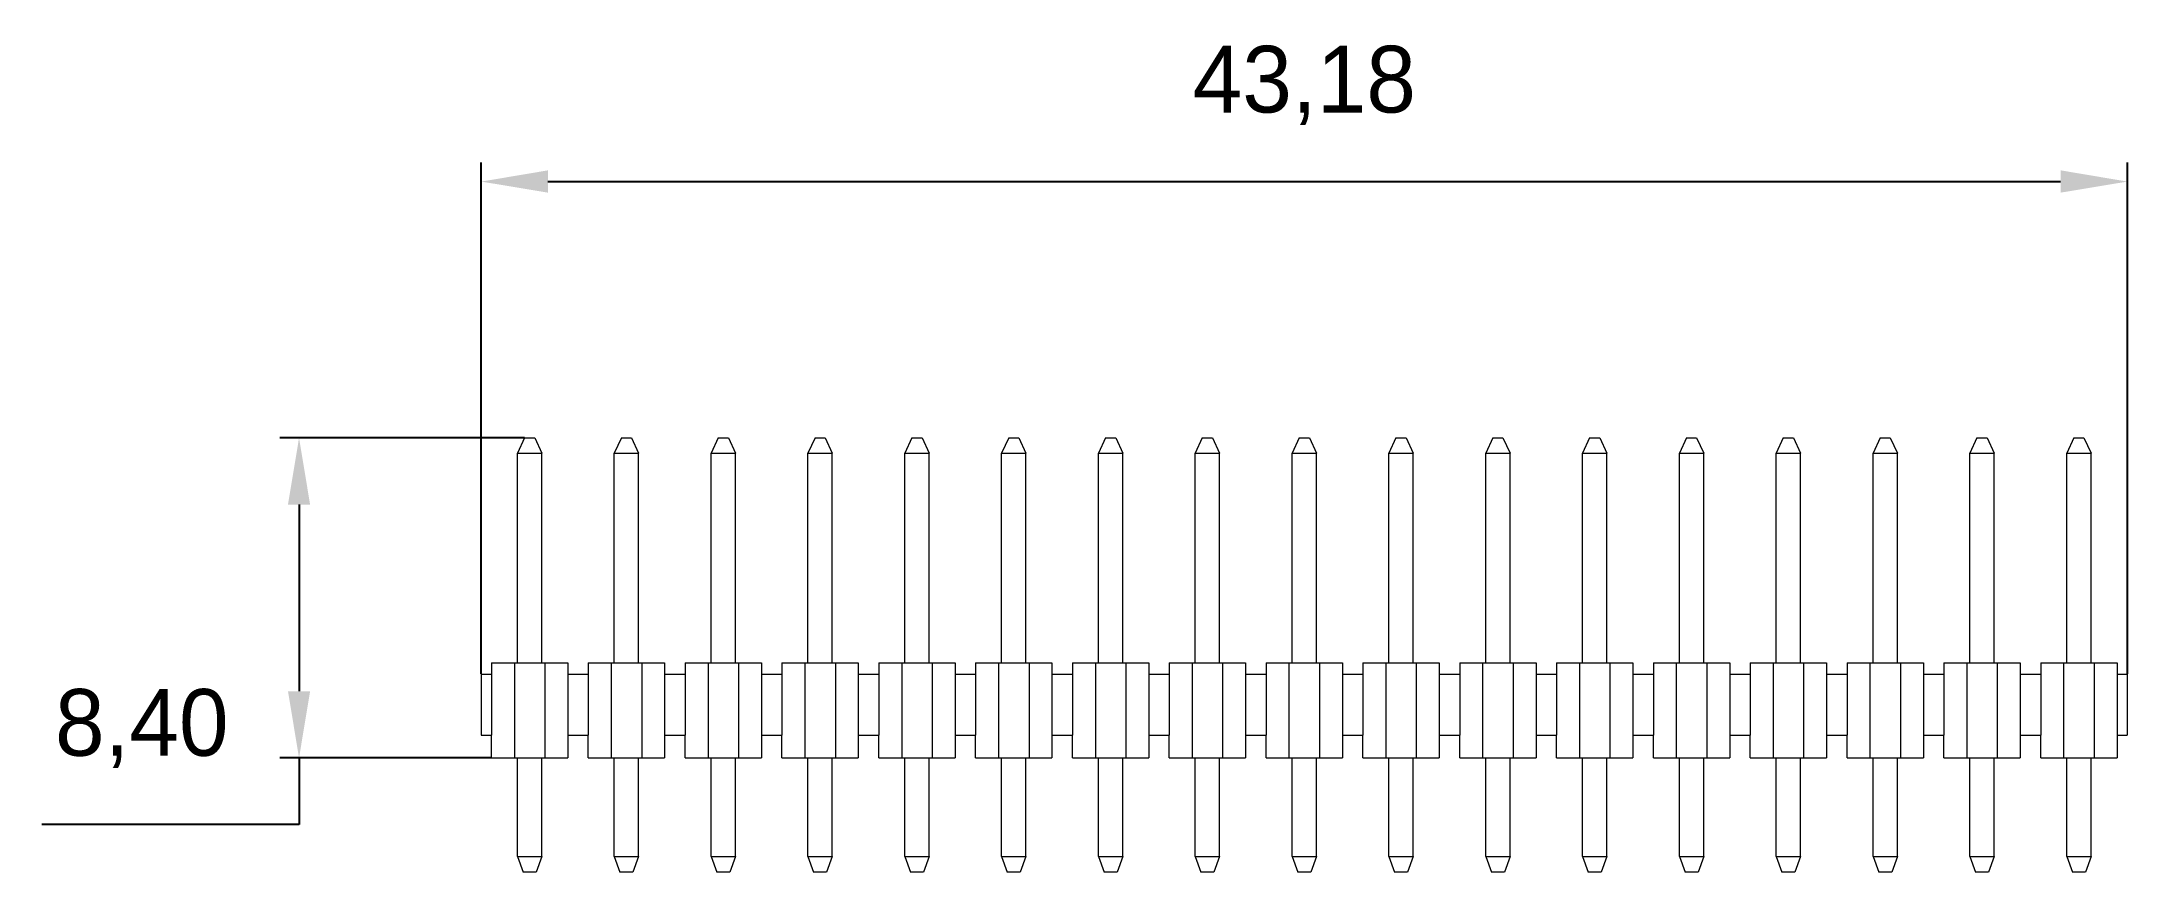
# Model space of a CAD drawing. Header units: millimetres. Extents: x 36 to 145, y 133 to 177.
import ezdxf

# ---------------------------------------------------------------- set-up
doc = ezdxf.new("R2010")
doc.units = ezdxf.units.MM
doc.header["$PDSIZE"] = -1
doc.dimstyles.new('ISO-25', dxfattribs={"dimtxt": 2.5, "dimasz": 2.5, "dimexe": 1.25, "dimexo": 0.625, "dimtad": 1, "dimtxsty": 'Standard', "dimcen": 2.5, "dimadec": 0, "dimazin": 0, "dimtfac": 1, "dimtmove": 0, "dimatfit": 3, "dimfxl": 1, "dimarcsym": 0})

# ---------------------------------------------------------------- blocks, each defined once
blk = doc.blocks.new('*D4')
at = {"color": 0, "lineweight": -2, "transparency": 16777216}
for p, q in [((58.74, 143.41), (58.74, 170.25)), ((145.1, 143.41), (145.1, 170.25)), ((62.24, 169.25), (141.6, 169.25))]:
    blk.add_line(p, q, dxfattribs=at)
at = {"color": 0, "transparency": 16777216}
for points in [[(62.24, 169.84), (62.24, 168.67), (58.74, 169.25)], [(141.6, 169.84), (141.6, 168.67), (145.1, 169.25)]]:
    blk.add_solid(points, dxfattribs=at)
at = {"layer": 'Defpoints', "color": 0, "transparency": 16777216}
for p in [(145.1, 169.25), (58.74, 143.4), (145.1, 143.4)]:
    blk.add_point(p, dxfattribs=at)
at = {"color": 0, "transparency": 16777216, "insert": (101.92, 174.3), "char_height": 3.5, "attachment_point": 5}
blk.add_mtext('43,18', dxfattribs=at)
blk = doc.blocks.new('*D5')
at = {"color": 0, "lineweight": -2, "transparency": 16777216}
for p, q in [((61, 155.8), (48.18, 155.8)), ((49.18, 152.3), (49.18, 142.5)), ((59.27, 139), (48.18, 139)), ((49.18, 139), (49.18, 135.5)), ((49.18, 135.5), (35.68, 135.5))]:
    blk.add_line(p, q, dxfattribs=at)
at = {"color": 0, "transparency": 16777216}
for points in [[(48.6, 152.3), (49.76, 152.3), (49.18, 155.8)], [(48.6, 142.5), (49.76, 142.5), (49.18, 139)]]:
    blk.add_solid(points, dxfattribs=at)
at = {"layer": 'Defpoints', "color": 0, "transparency": 16777216}
for p in [(61.01, 155.8), (49.18, 139), (59.28, 139)]:
    blk.add_point(p, dxfattribs=at)
at = {"color": 0, "transparency": 16777216, "insert": (40.93, 140.54), "char_height": 3.5, "attachment_point": 5}
blk.add_mtext('8,40', dxfattribs=at)

msp = doc.modelspace()

# ---------------------------------------------------------------- linework, layer by layer
at = {"color": 7, "linetype": 'Continuous', "lineweight": 15}
for p, q in [((61.009, 155.799), (60.636, 154.999)), ((61.009, 155.799), (61.543, 155.799)), ((61.543, 155.799), (61.916, 154.999)), ((66.089, 155.799), (65.716, 154.999)), ((66.089, 155.799), (66.623, 155.799)), ((66.623, 155.799), (66.996, 154.999)), ((71.169, 155.799), (70.796, 154.999)), ((71.169, 155.799), (71.703, 155.799)), ((71.703, 155.799), (72.076, 154.999)), ((76.249, 155.799), (75.876, 154.999)), ((76.249, 155.799), (76.783, 155.799)), ((76.783, 155.799), (77.156, 154.999)), ((81.329, 155.799), (80.956, 154.999)), ((81.329, 155.799), (81.863, 155.799)), ((81.863, 155.799), (82.236, 154.999)), ((86.409, 155.799), (86.036, 154.999)), ((86.409, 155.799), (86.943, 155.799)), ((86.943, 155.799), (87.316, 154.999)), ((91.489, 155.799), (91.116, 154.999)), ((91.489, 155.799), (92.023, 155.799)), ((92.023, 155.799), (92.396, 154.999)), ((96.569, 155.799), (96.196, 154.999)), ((96.569, 155.799), (97.103, 155.799)), ((97.103, 155.799), (97.476, 154.999)), ((101.649, 155.799), (101.276, 154.999)), ((101.649, 155.799), (102.183, 155.799)), ((102.183, 155.799), (102.556, 154.999)), ((106.729, 155.799), (106.356, 154.999)), ((106.729, 155.799), (107.263, 155.799)), ((107.263, 155.799), (107.636, 154.999)), ((111.809, 155.799), (111.436, 154.999)), ((111.809, 155.799), (112.343, 155.799)), ((112.343, 155.799), (112.716, 154.999)), ((116.889, 155.799), (116.516, 154.999)), ((116.889, 155.799), (117.423, 155.799)), ((117.423, 155.799), (117.796, 154.999)), ((121.969, 155.799), (121.596, 154.999)), ((121.969, 155.799), (122.503, 155.799)), ((122.503, 155.799), (122.876, 154.999)), ((127.049, 155.799), (126.676, 154.999)), ((127.049, 155.799), (127.583, 155.799)), ((127.583, 155.799), (127.956, 154.999)), ((132.129, 155.799), (131.756, 154.999)), ((132.129, 155.799), (132.663, 155.799)), ((132.663, 155.799), (133.036, 154.999)), ((137.209, 155.799), (136.836, 154.999)), ((137.209, 155.799), (137.743, 155.799)), ((137.743, 155.799), (138.116, 154.999)), ((142.289, 155.799), (141.916, 154.999)), ((142.289, 155.799), (142.823, 155.799)), ((142.823, 155.799), (143.196, 154.999)), ((60.636, 154.999), (61.916, 154.999)), ((60.636, 143.999), (60.636, 154.999)), ((61.916, 143.999), (61.916, 154.999)), ((65.716, 154.999), (66.996, 154.999)), ((65.716, 143.999), (65.716, 154.999)), ((66.996, 143.999), (66.996, 154.999)), ((70.796, 154.999), (72.076, 154.999)), ((70.796, 143.999), (70.796, 154.999)), ((72.076, 143.999), (72.076, 154.999)), ((75.876, 154.999), (77.156, 154.999)), ((75.876, 143.999), (75.876, 154.999)), ((77.156, 143.999), (77.156, 154.999)), ((80.956, 154.999), (82.236, 154.999)), ((80.956, 143.999), (80.956, 154.999)), ((82.236, 143.999), (82.236, 154.999)), ((86.036, 154.999), (87.316, 154.999)), ((86.036, 143.999), (86.036, 154.999)), ((87.316, 143.999), (87.316, 154.999)), ((91.116, 154.999), (92.396, 154.999)), ((91.116, 143.999), (91.116, 154.999)), ((92.396, 143.999), (92.396, 154.999)), ((96.196, 154.999), (97.476, 154.999)), ((96.196, 143.999), (96.196, 154.999)), ((97.476, 143.999), (97.476, 154.999)), ((101.276, 154.999), (102.556, 154.999)), ((101.276, 143.999), (101.276, 154.999)), ((102.556, 143.999), (102.556, 154.999)), ((106.356, 154.999), (107.636, 154.999)), ((106.356, 143.999), (106.356, 154.999)), ((107.636, 143.999), (107.636, 154.999)), ((111.436, 143.999), (111.436, 154.999)), ((111.436, 154.999), (112.716, 154.999)), ((112.716, 143.999), (112.716, 154.999)), ((116.516, 154.999), (117.796, 154.999)), ((116.516, 143.999), (116.516, 154.999)), ((117.796, 143.999), (117.796, 154.999)), ((121.596, 154.999), (122.876, 154.999)), ((121.596, 143.999), (121.596, 154.999)), ((122.876, 143.999), (122.876, 154.999)), ((126.676, 154.999), (127.956, 154.999)), ((126.676, 143.999), (126.676, 154.999)), ((127.956, 143.999), (127.956, 154.999)), ((131.756, 143.999), (131.756, 154.999)), ((131.756, 154.999), (133.036, 154.999)), ((133.036, 143.999), (133.036, 154.999)), ((136.836, 154.999), (138.116, 154.999)), ((136.836, 143.999), (136.836, 154.999)), ((138.116, 143.999), (138.116, 154.999)), ((141.916, 154.999), (143.196, 154.999)), ((141.916, 143.999), (141.916, 154.999)), ((143.196, 143.999), (143.196, 154.999)), ((58.736, 143.399), (59.276, 143.399)), ((58.736, 143.399), (58.736, 140.199)), ((59.276, 143.999), (59.276, 143.399)), ((59.276, 143.999), (60.476, 143.999)), ((59.276, 143.399), (59.276, 140.199)), ((60.476, 143.999), (60.476, 138.999)), ((60.476, 143.999), (62.076, 143.999)), ((62.076, 143.999), (62.076, 138.999)), ((62.076, 143.999), (63.276, 143.999)), ((63.276, 143.999), (63.276, 143.399)), ((63.276, 143.399), (63.276, 140.199)), ((63.276, 143.399), (64.356, 143.399)), ((64.356, 143.999), (64.356, 143.399)), ((64.356, 143.999), (65.556, 143.999)), ((64.356, 143.399), (64.356, 140.199)), ((65.556, 143.999), (65.556, 138.999)), ((65.556, 143.999), (67.156, 143.999)), ((67.156, 143.999), (67.156, 138.999)), ((67.156, 143.999), (68.356, 143.999)), ((68.356, 143.999), (68.356, 143.399)), ((68.356, 143.399), (68.356, 140.199)), ((68.356, 143.399), (69.436, 143.399)), ((69.436, 143.999), (69.436, 143.399)), ((69.436, 143.999), (70.636, 143.999)), ((69.436, 143.399), (69.436, 140.199)), ((70.636, 143.999), (70.636, 138.999)), ((70.636, 143.999), (72.236, 143.999)), ((72.236, 143.999), (72.236, 138.999)), ((72.236, 143.999), (73.436, 143.999)), ((73.436, 143.999), (73.436, 143.399)), ((73.436, 143.399), (73.436, 140.199)), ((73.436, 143.399), (74.516, 143.399)), ((74.516, 143.999), (74.516, 143.399)), ((74.516, 143.999), (75.716, 143.999)), ((74.516, 143.399), (74.516, 140.199)), ((75.716, 143.999), (75.716, 138.999)), ((75.716, 143.999), (77.316, 143.999)), ((77.316, 143.999), (77.316, 138.999)), ((77.316, 143.999), (78.516, 143.999)), ((78.516, 143.999), (78.516, 143.399)), ((78.516, 143.399), (78.516, 140.199)), ((78.516, 143.399), (79.596, 143.399)), ((79.596, 143.999), (79.596, 143.399)), ((79.596, 143.999), (80.796, 143.999)), ((79.596, 143.399), (79.596, 140.199)), ((80.796, 143.999), (80.796, 138.999)), ((80.796, 143.999), (82.396, 143.999)), ((82.396, 143.999), (82.396, 138.999)), ((82.396, 143.999), (83.596, 143.999)), ((83.596, 143.999), (83.596, 143.399)), ((83.596, 143.399), (83.596, 140.199)), ((83.596, 143.399), (84.676, 143.399)), ((84.676, 143.999), (84.676, 143.399)), ((84.676, 143.999), (85.876, 143.999)), ((84.676, 143.399), (84.676, 140.199)), ((85.876, 143.999), (85.876, 138.999)), ((85.876, 143.999), (87.476, 143.999)), ((87.476, 143.999), (87.476, 138.999)), ((87.476, 143.999), (88.676, 143.999)), ((88.676, 143.999), (88.676, 143.399)), ((88.676, 143.399), (88.676, 140.199)), ((88.676, 143.399), (89.756, 143.399)), ((89.756, 143.999), (89.756, 143.399)), ((89.756, 143.999), (90.956, 143.999)), ((89.756, 143.399), (89.756, 140.199)), ((90.956, 143.999), (90.956, 138.999)), ((90.956, 143.999), (92.556, 143.999)), ((92.556, 143.999), (92.556, 138.999)), ((92.556, 143.999), (93.756, 143.999)), ((93.756, 143.999), (93.756, 143.399)), ((93.756, 143.399), (93.756, 140.199)), ((93.756, 143.399), (94.836, 143.399)), ((94.836, 143.999), (94.836, 143.399)), ((94.836, 143.999), (96.036, 143.999)), ((94.836, 143.399), (94.836, 140.199)), ((96.036, 143.999), (96.036, 138.999)), ((96.036, 143.999), (97.636, 143.999)), ((97.636, 143.999), (97.636, 138.999)), ((97.636, 143.999), (98.836, 143.999)), ((98.836, 143.999), (98.836, 143.399)), ((98.836, 143.399), (98.836, 140.199)), ((98.836, 143.399), (99.916, 143.399)), ((99.916, 143.999), (99.916, 143.399)), ((99.916, 143.999), (101.116, 143.999)), ((99.916, 143.399), (99.916, 140.199)), ((101.116, 143.999), (101.116, 138.999)), ((101.116, 143.999), (102.716, 143.999)), ((102.716, 143.999), (102.716, 138.999)), ((102.716, 143.999), (103.916, 143.999)), ((103.916, 143.999), (103.916, 143.399)), ((103.916, 143.399), (103.916, 140.199)), ((103.916, 143.399), (104.996, 143.399)), ((104.996, 143.999), (104.996, 143.399)), ((104.996, 143.999), (106.196, 143.999)), ((104.996, 143.399), (104.996, 140.199)), ((106.196, 143.999), (106.196, 138.999)), ((106.196, 143.999), (107.796, 143.999)), ((107.796, 143.999), (107.796, 138.999)), ((107.796, 143.999), (108.996, 143.999)), ((108.996, 143.999), (108.996, 143.399)), ((108.996, 143.399), (108.996, 140.199)), ((108.996, 143.399), (110.076, 143.399)), ((110.076, 143.999), (110.076, 143.399)), ((110.076, 143.999), (111.276, 143.999)), ((110.076, 143.399), (110.076, 140.199)), ((111.276, 143.999), (111.276, 138.999)), ((111.276, 143.999), (112.876, 143.999)), ((112.876, 143.999), (112.876, 138.999)), ((112.876, 143.999), (114.076, 143.999)), ((114.076, 143.999), (114.076, 143.399)), ((114.076, 143.399), (114.076, 140.199)), ((114.076, 143.399), (115.156, 143.399)), ((115.156, 143.999), (115.156, 143.399)), ((115.156, 143.999), (116.356, 143.999)), ((115.156, 143.399), (115.156, 140.199)), ((116.356, 143.999), (116.356, 138.999)), ((116.356, 143.999), (117.956, 143.999)), ((117.956, 143.999), (117.956, 138.999)), ((117.956, 143.999), (119.156, 143.999)), ((119.156, 143.999), (119.156, 143.399)), ((119.156, 143.399), (119.156, 140.199)), ((119.156, 143.399), (120.236, 143.399)), ((120.236, 143.999), (120.236, 143.399)), ((120.236, 143.999), (121.436, 143.999)), ((120.236, 143.399), (120.236, 140.199)), ((121.436, 143.999), (121.436, 138.999)), ((121.436, 143.999), (123.036, 143.999)), ((123.036, 143.999), (123.036, 138.999)), ((123.036, 143.999), (124.236, 143.999)), ((124.236, 143.999), (124.236, 143.399)), ((124.236, 143.399), (124.236, 140.199)), ((124.236, 143.399), (125.316, 143.399)), ((125.316, 143.999), (125.316, 143.399)), ((125.316, 143.999), (126.516, 143.999)), ((125.316, 143.399), (125.316, 140.199)), ((126.516, 143.999), (126.516, 138.999)), ((126.516, 143.999), (128.116, 143.999)), ((128.116, 143.999), (128.116, 138.999)), ((128.116, 143.999), (129.316, 143.999)), ((129.316, 143.999), (129.316, 143.399)), ((129.316, 143.399), (129.316, 140.199)), ((129.316, 143.399), (130.396, 143.399)), ((130.396, 143.999), (130.396, 143.399)), ((130.396, 143.999), (131.596, 143.999)), ((130.396, 143.399), (130.396, 140.199)), ((131.596, 143.999), (131.596, 138.999)), ((131.596, 143.999), (133.196, 143.999)), ((133.196, 143.999), (133.196, 138.999)), ((133.196, 143.999), (134.396, 143.999)), ((134.396, 143.999), (134.396, 143.399)), ((134.396, 143.399), (134.396, 140.199)), ((134.396, 143.399), (135.476, 143.399)), ((135.476, 143.999), (135.476, 143.399)), ((135.476, 143.999), (136.676, 143.999)), ((135.476, 143.399), (135.476, 140.199)), ((136.676, 143.999), (136.676, 138.999)), ((136.676, 143.999), (138.276, 143.999)), ((138.276, 143.999), (138.276, 138.999)), ((138.276, 143.999), (139.476, 143.999)), ((139.476, 143.999), (139.476, 143.399)), ((139.476, 143.399), (139.476, 140.199)), ((139.476, 143.399), (140.556, 143.399)), ((140.556, 143.999), (140.556, 143.399)), ((140.556, 143.999), (141.756, 143.999)), ((140.556, 143.399), (140.556, 140.199)), ((141.756, 143.999), (141.756, 138.999)), ((141.756, 143.999), (143.356, 143.999)), ((143.356, 143.999), (143.356, 138.999)), ((143.356, 143.999), (144.556, 143.999)), ((144.556, 143.999), (144.556, 143.399)), ((144.556, 143.399), (144.556, 140.199)), ((144.556, 143.399), (145.096, 143.399)), ((145.096, 143.399), (145.096, 140.199)), ((58.736, 140.199), (59.276, 140.199)), ((59.276, 138.999), (59.276, 140.199)), ((63.276, 140.199), (63.276, 138.999)), ((63.276, 140.199), (64.356, 140.199)), ((64.356, 138.999), (64.356, 140.199)), ((68.356, 140.199), (68.356, 138.999)), ((68.356, 140.199), (69.436, 140.199)), ((69.436, 138.999), (69.436, 140.199)), ((73.436, 140.199), (73.436, 138.999)), ((73.436, 140.199), (74.516, 140.199)), ((74.516, 138.999), (74.516, 140.199)), ((78.516, 140.199), (78.516, 138.999)), ((78.516, 140.199), (79.596, 140.199)), ((79.596, 138.999), (79.596, 140.199)), ((83.596, 140.199), (83.596, 138.999)), ((83.596, 140.199), (84.676, 140.199)), ((84.676, 138.999), (84.676, 140.199)), ((88.676, 140.199), (88.676, 138.999)), ((88.676, 140.199), (89.756, 140.199)), ((89.756, 138.999), (89.756, 140.199)), ((93.756, 140.199), (93.756, 138.999)), ((93.756, 140.199), (94.836, 140.199)), ((94.836, 138.999), (94.836, 140.199)), ((98.836, 140.199), (98.836, 138.999)), ((98.836, 140.199), (99.916, 140.199)), ((99.916, 138.999), (99.916, 140.199)), ((103.916, 140.199), (103.916, 138.999)), ((103.916, 140.199), (104.996, 140.199)), ((104.996, 138.999), (104.996, 140.199)), ((108.996, 140.199), (108.996, 138.999)), ((108.996, 140.199), (110.076, 140.199)), ((110.076, 138.999), (110.076, 140.199)), ((114.076, 140.199), (114.076, 138.999)), ((114.076, 140.199), (115.156, 140.199)), ((115.156, 138.999), (115.156, 140.199)), ((119.156, 140.199), (119.156, 138.999)), ((119.156, 140.199), (120.236, 140.199)), ((120.236, 138.999), (120.236, 140.199)), ((124.236, 140.199), (124.236, 138.999)), ((124.236, 140.199), (125.316, 140.199)), ((125.316, 138.999), (125.316, 140.199)), ((129.316, 140.199), (129.316, 138.999)), ((129.316, 140.199), (130.396, 140.199)), ((130.396, 138.999), (130.396, 140.199)), ((134.396, 140.199), (134.396, 138.999)), ((134.396, 140.199), (135.476, 140.199)), ((135.476, 138.999), (135.476, 140.199)), ((139.476, 140.199), (139.476, 138.999)), ((139.476, 140.199), (140.556, 140.199)), ((140.556, 138.999), (140.556, 140.199)), ((144.556, 140.199), (144.556, 138.999)), ((144.556, 140.199), (145.096, 140.199)), ((59.276, 138.999), (60.476, 138.999)), ((60.476, 138.999), (62.076, 138.999)), ((60.636, 133.823), (60.636, 138.999)), ((61.916, 133.823), (61.916, 138.999)), ((62.076, 138.999), (63.276, 138.999)), ((64.356, 138.999), (65.556, 138.999)), ((65.556, 138.999), (67.156, 138.999)), ((65.716, 133.823), (65.716, 138.999)), ((66.996, 133.823), (66.996, 138.999)), ((67.156, 138.999), (68.356, 138.999)), ((69.436, 138.999), (70.636, 138.999)), ((70.636, 138.999), (72.236, 138.999)), ((70.796, 133.823), (70.796, 138.999)), ((72.076, 133.823), (72.076, 138.999)), ((72.236, 138.999), (73.436, 138.999)), ((74.516, 138.999), (75.716, 138.999)), ((75.716, 138.999), (77.316, 138.999)), ((75.876, 133.823), (75.876, 138.999)), ((77.156, 133.823), (77.156, 138.999)), ((77.316, 138.999), (78.516, 138.999)), ((79.596, 138.999), (80.796, 138.999)), ((80.796, 138.999), (82.396, 138.999)), ((80.956, 133.823), (80.956, 138.999)), ((82.236, 133.823), (82.236, 138.999)), ((82.396, 138.999), (83.596, 138.999)), ((84.676, 138.999), (85.876, 138.999)), ((85.876, 138.999), (87.476, 138.999)), ((86.036, 133.823), (86.036, 138.999)), ((87.316, 133.823), (87.316, 138.999)), ((87.476, 138.999), (88.676, 138.999)), ((89.756, 138.999), (90.956, 138.999)), ((90.956, 138.999), (92.556, 138.999)), ((91.116, 133.823), (91.116, 138.999)), ((92.396, 133.823), (92.396, 138.999)), ((92.556, 138.999), (93.756, 138.999)), ((94.836, 138.999), (96.036, 138.999)), ((96.036, 138.999), (97.636, 138.999)), ((96.196, 133.823), (96.196, 138.999)), ((97.476, 133.823), (97.476, 138.999)), ((97.636, 138.999), (98.836, 138.999)), ((99.916, 138.999), (101.116, 138.999)), ((101.116, 138.999), (102.716, 138.999)), ((101.276, 133.823), (101.276, 138.999)), ((102.556, 133.823), (102.556, 138.999)), ((102.716, 138.999), (103.916, 138.999)), ((104.996, 138.999), (106.196, 138.999)), ((106.196, 138.999), (107.796, 138.999)), ((106.356, 133.823), (106.356, 138.999)), ((107.636, 133.823), (107.636, 138.999)), ((107.796, 138.999), (108.996, 138.999)), ((110.076, 138.999), (111.276, 138.999)), ((111.276, 138.999), (112.876, 138.999)), ((111.436, 133.823), (111.436, 138.999)), ((112.716, 133.823), (112.716, 138.999)), ((112.876, 138.999), (114.076, 138.999)), ((115.156, 138.999), (116.356, 138.999)), ((116.356, 138.999), (117.956, 138.999)), ((116.516, 133.823), (116.516, 138.999)), ((117.796, 133.823), (117.796, 138.999)), ((117.956, 138.999), (119.156, 138.999)), ((120.236, 138.999), (121.436, 138.999)), ((121.436, 138.999), (123.036, 138.999)), ((121.596, 133.823), (121.596, 138.999)), ((122.876, 133.823), (122.876, 138.999)), ((123.036, 138.999), (124.236, 138.999)), ((125.316, 138.999), (126.516, 138.999)), ((126.516, 138.999), (128.116, 138.999)), ((126.676, 133.823), (126.676, 138.999)), ((127.956, 133.823), (127.956, 138.999)), ((128.116, 138.999), (129.316, 138.999)), ((130.396, 138.999), (131.596, 138.999)), ((131.596, 138.999), (133.196, 138.999)), ((131.756, 133.823), (131.756, 138.999)), ((133.036, 133.823), (133.036, 138.999)), ((133.196, 138.999), (134.396, 138.999)), ((135.476, 138.999), (136.676, 138.999)), ((136.676, 138.999), (138.276, 138.999)), ((136.836, 133.823), (136.836, 138.999)), ((138.116, 133.823), (138.116, 138.999)), ((138.276, 138.999), (139.476, 138.999)), ((140.556, 138.999), (141.756, 138.999)), ((141.756, 138.999), (143.356, 138.999)), ((141.916, 133.823), (141.916, 138.999)), ((143.196, 133.823), (143.196, 138.999)), ((143.356, 138.999), (144.556, 138.999)), ((60.636, 133.823), (61.916, 133.823)), ((60.636, 133.823), (60.936, 132.999)), ((61.916, 133.823), (61.616, 132.999)), ((65.716, 133.823), (66.996, 133.823)), ((65.716, 133.823), (66.016, 132.999)), ((66.996, 133.823), (66.696, 132.999)), ((70.796, 133.823), (72.076, 133.823)), ((70.796, 133.823), (71.096, 132.999)), ((72.076, 133.823), (71.776, 132.999)), ((75.876, 133.823), (77.156, 133.823)), ((75.876, 133.823), (76.176, 132.999)), ((77.156, 133.823), (76.856, 132.999)), ((80.956, 133.823), (82.236, 133.823)), ((80.956, 133.823), (81.256, 132.999)), ((82.236, 133.823), (81.936, 132.999)), ((86.036, 133.823), (87.316, 133.823)), ((86.036, 133.823), (86.336, 132.999)), ((87.316, 133.823), (87.016, 132.999)), ((91.116, 133.823), (92.396, 133.823)), ((91.116, 133.823), (91.416, 132.999)), ((92.396, 133.823), (92.096, 132.999)), ((96.196, 133.823), (97.476, 133.823)), ((96.196, 133.823), (96.496, 132.999)), ((97.476, 133.823), (97.176, 132.999)), ((101.276, 133.823), (102.556, 133.823)), ((101.276, 133.823), (101.576, 132.999)), ((102.556, 133.823), (102.256, 132.999)), ((106.356, 133.823), (107.636, 133.823)), ((106.356, 133.823), (106.656, 132.999)), ((107.636, 133.823), (107.336, 132.999)), ((111.436, 133.823), (112.716, 133.823)), ((111.436, 133.823), (111.736, 132.999)), ((112.716, 133.823), (112.416, 132.999)), ((116.516, 133.823), (117.796, 133.823)), ((116.516, 133.823), (116.816, 132.999)), ((117.796, 133.823), (117.496, 132.999)), ((121.596, 133.823), (122.876, 133.823)), ((121.596, 133.823), (121.896, 132.999)), ((122.876, 133.823), (122.576, 132.999)), ((126.676, 133.823), (127.956, 133.823)), ((126.676, 133.823), (126.976, 132.999)), ((127.956, 133.823), (127.656, 132.999)), ((131.756, 133.823), (133.036, 133.823)), ((131.756, 133.823), (132.056, 132.999)), ((133.036, 133.823), (132.736, 132.999)), ((136.836, 133.823), (138.116, 133.823)), ((136.836, 133.823), (137.136, 132.999)), ((138.116, 133.823), (137.816, 132.999)), ((141.916, 133.823), (143.196, 133.823)), ((141.916, 133.823), (142.216, 132.999)), ((143.196, 133.823), (142.896, 132.999)), ((61.616, 132.999), (60.936, 132.999)), ((66.696, 132.999), (66.016, 132.999)), ((71.776, 132.999), (71.096, 132.999)), ((76.856, 132.999), (76.176, 132.999)), ((81.936, 132.999), (81.256, 132.999)), ((87.016, 132.999), (86.336, 132.999)), ((92.096, 132.999), (91.416, 132.999)), ((97.176, 132.999), (96.496, 132.999)), ((102.256, 132.999), (101.576, 132.999)), ((107.336, 132.999), (106.656, 132.999)), ((112.416, 132.999), (111.736, 132.999)), ((117.496, 132.999), (116.816, 132.999)), ((122.576, 132.999), (121.896, 132.999)), ((127.656, 132.999), (126.976, 132.999)), ((132.736, 132.999), (132.056, 132.999)), ((137.816, 132.999), (137.136, 132.999)), ((142.896, 132.999), (142.216, 132.999))]:
    msp.add_line(p, q, dxfattribs=at)

# ---------------------------------------------------------------- dimensions: what is measured, and where the dimension line sits
dim = msp.add_linear_dim(base=(145.096, 169.254), p1=(58.736, 143.399), p2=(145.096, 143.399), dimstyle='ISO-25', override={"dimtxt": 3.5, "dimasz": 3.5, "dimexe": 1, "dimexo": 0.01, "dimgap": 3, "dimtih": 1, "dimtoh": 1, "dimlfac": 0.5, "dimzin": 0, "dimadec": 2, "dimtdec": 3, "dimtzin": 0})
dim.commit()
dim.dimension.update_dxf_attribs({"geometry": '*D4', "text_midpoint": (101.916, 174.295)})
dim = msp.add_linear_dim(base=(49.179, 138.999), p1=(61.009, 155.799), p2=(59.276, 138.999), angle=90, dimstyle='ISO-25', override={"dimtxt": 3.5, "dimasz": 3.5, "dimexe": 1, "dimexo": 0.01, "dimgap": 3, "dimtih": 1, "dimtoh": 1, "dimlfac": 0.5, "dimzin": 0, "dimadec": 2, "dimtdec": 3, "dimtzin": 0})
dim.commit()
dim.dimension.update_dxf_attribs({"geometry": '*D5', "text_midpoint": (40.929, 140.54)})

doc.saveas('drawing.dxf')
